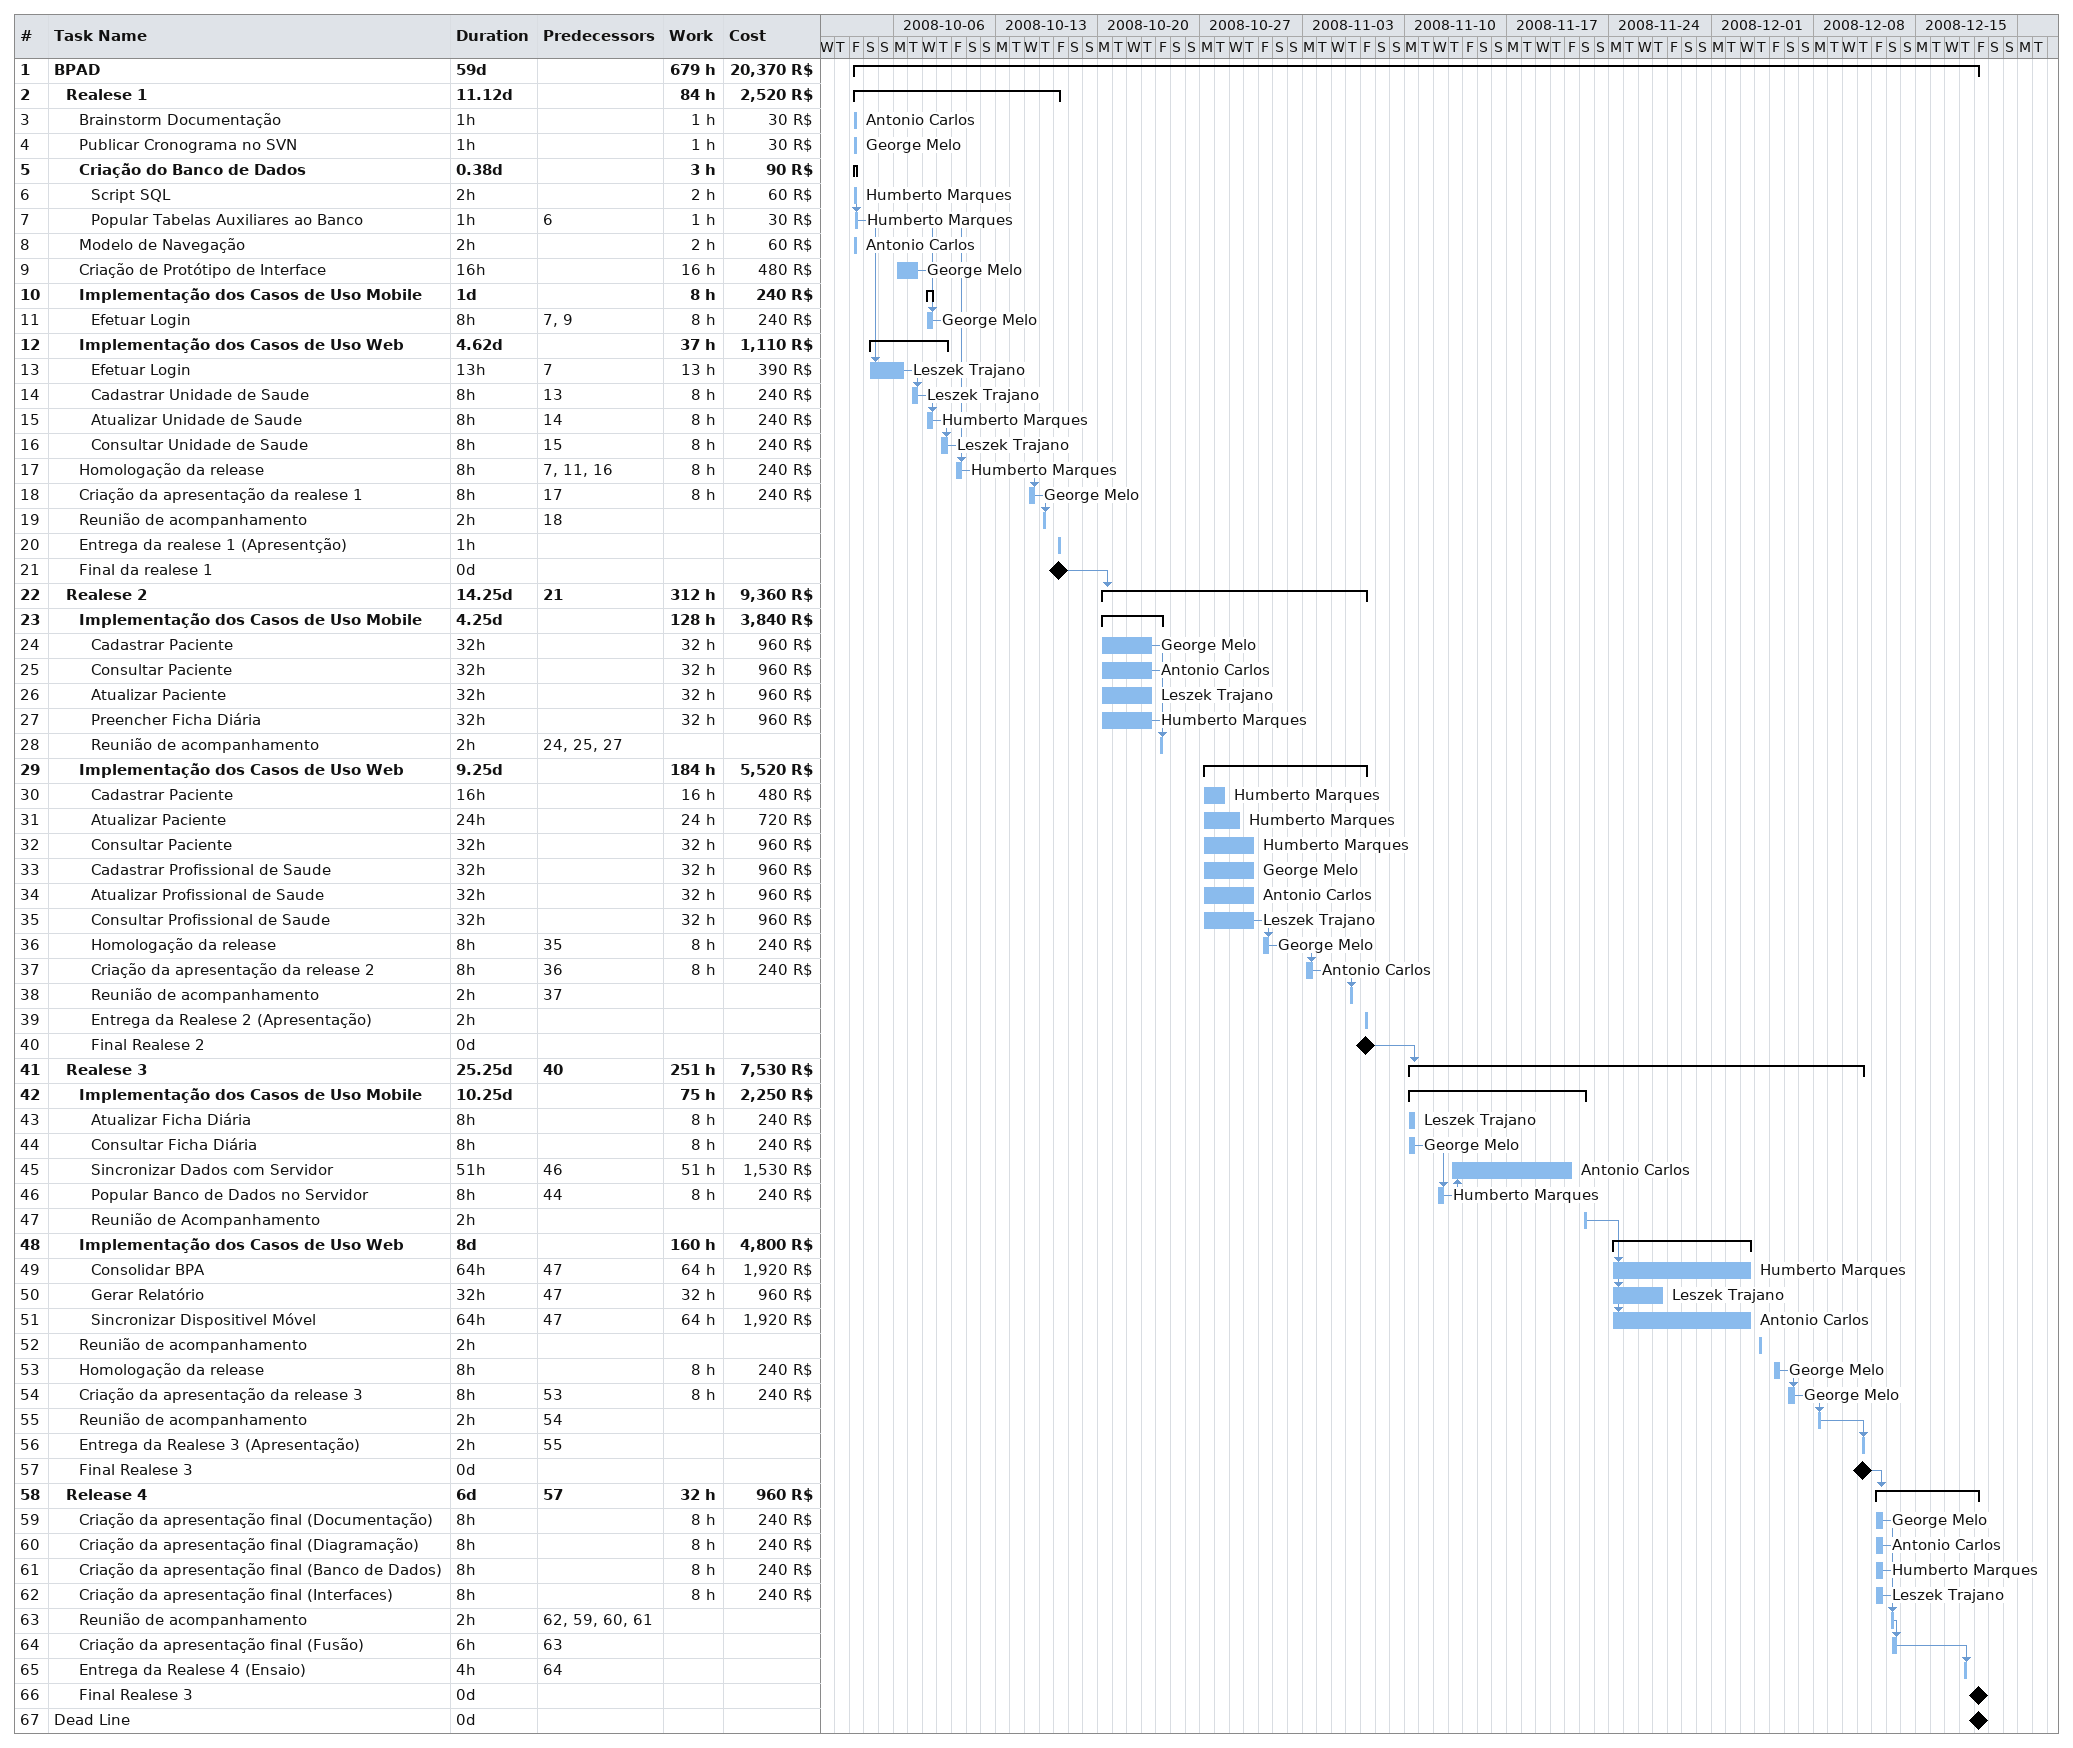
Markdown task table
| ID | Level | Task | Duration | Start | Finish | Predecessors | Resources | Work (h) | Cost (R$) |
|---|---|---|---|---|---|---|---|---|---|
| 1 | 1 | **BPAD** | 59d | 2008-10-03 | 2008-12-19 |  |  | 679 | 20370 |
| 2 | 2 | **Realese 1** | 11.12d | 2008-10-03 | 2008-10-17 |  |  | 84 | 2520 |
| 3 | 3 | Brainstorm Documentação | 1h | 2008-10-03 | 2008-10-03 |  | Antonio Carlos | 1 | 30 |
| 4 | 3 | Publicar Cronograma no SVN | 1h | 2008-10-03 | 2008-10-03 |  | George Melo | 1 | 30 |
| 5 | 3 | **Criação do Banco de Dados** | 0.38d | 2008-10-03 | 2008-10-03 |  |  | 3 | 90 |
| 6 | 4 | Script SQL | 2h | 2008-10-03 | 2008-10-03 |  | Humberto Marques | 2 | 60 |
| 7 | 4 | Popular Tabelas Auxiliares ao Banco | 1h | 2008-10-03 | 2008-10-03 | 6 | Humberto Marques | 1 | 30 |
| 8 | 3 | Modelo de Navegação | 2h | 2008-10-03 | 2008-10-03 |  | Antonio Carlos | 2 | 60 |
| 9 | 3 | Criação de Protótipo de Interface | 16h | 2008-10-06 | 2008-10-07 |  | George Melo | 16 | 480 |
| 10 | 3 | **Implementação dos Casos de Uso Mobile** | 1d | 2008-10-08 | 2008-10-08 |  |  | 8 | 240 |
| 11 | 4 | Efetuar Login | 8h | 2008-10-08 | 2008-10-08 | 7, 9 | George Melo | 8 | 240 |
| 12 | 3 | **Implementação dos Casos de Uso Web** | 4.62d | 2008-10-04 | 2008-10-09 |  |  | 37 | 1110 |
| 13 | 4 | Efetuar Login | 13h | 2008-10-04 | 2008-10-06 | 7 | Leszek Trajano | 13 | 390 |
| 14 | 4 | Cadastrar Unidade de Saude | 8h | 2008-10-07 | 2008-10-07 | 13 | Leszek Trajano | 8 | 240 |
| 15 | 4 | Atualizar Unidade de Saude | 8h | 2008-10-08 | 2008-10-08 | 14 | Humberto Marques | 8 | 240 |
| 16 | 4 | Consultar Unidade de Saude | 8h | 2008-10-09 | 2008-10-09 | 15 | Leszek Trajano | 8 | 240 |
| 17 | 3 | Homologação da release | 8h | 2008-10-10 | 2008-10-10 | 7, 11, 16 | Humberto Marques | 8 | 240 |
| 18 | 3 | Criação da apresentação da realese 1 | 8h | 2008-10-15 | 2008-10-15 | 17 | George Melo | 8 | 240 |
| 19 | 3 | Reunião de acompanhamento | 2h | 2008-10-16 | 2008-10-16 | 18 |  |  |  |
| 20 | 3 | Entrega da realese 1 (Apresentção) | 1h | 2008-10-17 | 2008-10-17 |  |  |  |  |
| 21 | 3 | Final da realese 1 | 0d | 2008-10-17 | 2008-10-17 |  |  |  |  |
| 22 | 2 | **Realese 2** | 14.25d | 2008-10-20 | 2008-11-07 | 21 |  | 312 | 9360 |
| 23 | 3 | **Implementação dos Casos de Uso Mobile** | 4.25d | 2008-10-20 | 2008-10-24 |  |  | 128 | 3840 |
| 24 | 4 | Cadastrar Paciente | 32h | 2008-10-20 | 2008-10-23 |  | George Melo | 32 | 960 |
| 25 | 4 | Consultar Paciente | 32h | 2008-10-20 | 2008-10-23 |  | Antonio Carlos | 32 | 960 |
| 26 | 4 | Atualizar Paciente | 32h | 2008-10-20 | 2008-10-23 |  | Leszek Trajano | 32 | 960 |
| 27 | 4 | Preencher Ficha Diária | 32h | 2008-10-20 | 2008-10-23 |  | Humberto Marques | 32 | 960 |
| 28 | 4 | Reunião de acompanhamento | 2h | 2008-10-24 | 2008-10-24 | 24, 25, 27 |  |  |  |
| 29 | 3 | **Implementação dos Casos de Uso Web** | 9.25d | 2008-10-27 | 2008-11-07 |  |  | 184 | 5520 |
| 30 | 4 | Cadastrar Paciente | 16h | 2008-10-27 | 2008-10-28 |  | Humberto Marques | 16 | 480 |
| 31 | 4 | Atualizar Paciente | 24h | 2008-10-27 | 2008-10-29 |  | Humberto Marques | 24 | 720 |
| 32 | 4 | Consultar Paciente | 32h | 2008-10-27 | 2008-10-30 |  | Humberto Marques | 32 | 960 |
| 33 | 4 | Cadastrar Profissional de Saude | 32h | 2008-10-27 | 2008-10-30 |  | George Melo | 32 | 960 |
| 34 | 4 | Atualizar Profissional de Saude | 32h | 2008-10-27 | 2008-10-30 |  | Antonio Carlos | 32 | 960 |
| 35 | 4 | Consultar Profissional de Saude | 32h | 2008-10-27 | 2008-10-30 |  | Leszek Trajano | 32 | 960 |
| 36 | 4 | Homologação da release | 8h | 2008-10-31 | 2008-10-31 | 35 | George Melo | 8 | 240 |
| 37 | 4 | Criação da apresentação da release 2 | 8h | 2008-11-03 | 2008-11-03 | 36 | Antonio Carlos | 8 | 240 |
| 38 | 4 | Reunião de acompanhamento | 2h | 2008-11-06 | 2008-11-06 | 37 |  |  |  |
| 39 | 4 | Entrega da Realese 2 (Apresentação) | 2h | 2008-11-07 | 2008-11-07 |  |  |  |  |
| 40 | 4 | Final Realese 2 | 0d | 2008-11-07 | 2008-11-07 |  |  |  |  |
| 41 | 2 | **Realese 3** | 25.25d | 2008-11-10 | 2008-12-11 | 40 |  | 251 | 7530 |
| 42 | 3 | **Implementação dos Casos de Uso Mobile** | 10.25d | 2008-11-10 | 2008-11-22 |  |  | 75 | 2250 |
| 43 | 4 | Atualizar Ficha Diária | 8h | 2008-11-10 | 2008-11-10 |  | Leszek Trajano | 8 | 240 |
| 44 | 4 | Consultar Ficha Diária | 8h | 2008-11-10 | 2008-11-10 |  | George Melo | 8 | 240 |
| 45 | 4 | Sincronizar Dados com Servidor | 51h | 2008-11-13 | 2008-11-21 | 46 | Antonio Carlos | 51 | 1530 |
| 46 | 4 | Popular Banco de Dados no Servidor | 8h | 2008-11-12 | 2008-11-12 | 44 | Humberto Marques | 8 | 240 |
| 47 | 4 | Reunião de Acompanhamento | 2h | 2008-11-22 | 2008-11-22 |  |  |  |  |
| 48 | 3 | **Implementação dos Casos de Uso Web** | 8d | 2008-11-24 | 2008-12-03 |  |  | 160 | 4800 |
| 49 | 4 | Consolidar BPA | 64h | 2008-11-24 | 2008-12-03 | 47 | Humberto Marques | 64 | 1920 |
| 50 | 4 | Gerar Relatório | 32h | 2008-11-24 | 2008-11-27 | 47 | Leszek Trajano | 32 | 960 |
| 51 | 4 | Sincronizar Dispositivel Móvel | 64h | 2008-11-24 | 2008-12-03 | 47 | Antonio Carlos | 64 | 1920 |
| 52 | 3 | Reunião de acompanhamento | 2h | 2008-12-04 | 2008-12-04 |  |  |  |  |
| 53 | 3 | Homologação da release | 8h | 2008-12-05 | 2008-12-05 |  | George Melo | 8 | 240 |
| 54 | 3 | Criação da apresentação da release 3 | 8h | 2008-12-06 | 2008-12-06 | 53 | George Melo | 8 | 240 |
| 55 | 3 | Reunião de acompanhamento | 2h | 2008-12-08 | 2008-12-08 | 54 |  |  |  |
| 56 | 3 | Entrega da Realese 3 (Apresentação) | 2h | 2008-12-11 | 2008-12-11 | 55 |  |  |  |
| 57 | 3 | Final Realese 3 | 0d | 2008-12-11 | 2008-12-11 |  |  |  |  |
| 58 | 2 | **Release 4** | 6d | 2008-12-12 | 2008-12-19 | 57 |  | 32 | 960 |
| 59 | 3 | Criação da apresentação final (Documentação) | 8h | 2008-12-12 | 2008-12-12 |  | George Melo | 8 | 240 |
| 60 | 3 | Criação da apresentação final (Diagramação) | 8h | 2008-12-12 | 2008-12-12 |  | Antonio Carlos | 8 | 240 |
| 61 | 3 | Criação da apresentação final (Banco de Dados) | 8h | 2008-12-12 | 2008-12-12 |  | Humberto Marques | 8 | 240 |
| 62 | 3 | Criação da apresentação final (Interfaces) | 8h | 2008-12-12 | 2008-12-12 |  | Leszek Trajano | 8 | 240 |
| 63 | 3 | Reunião de acompanhamento | 2h | 2008-12-13 | 2008-12-13 | 62, 59, 60, 61 |  |  |  |
| 64 | 3 | Criação da apresentação final (Fusão) | 6h | 2008-12-13 | 2008-12-13 | 63 |  |  |  |
| 65 | 3 | Entrega da Realese 4 (Ensaio) | 4h | 2008-12-18 | 2008-12-18 | 64 |  |  |  |
| 66 | 3 | Final Realese 3 | 0d | 2008-12-19 | 2008-12-19 |  |  |  |  |
| 67 | 1 | Dead Line | 0d | 2008-12-19 | 2008-12-19 |  |  |  |  |
